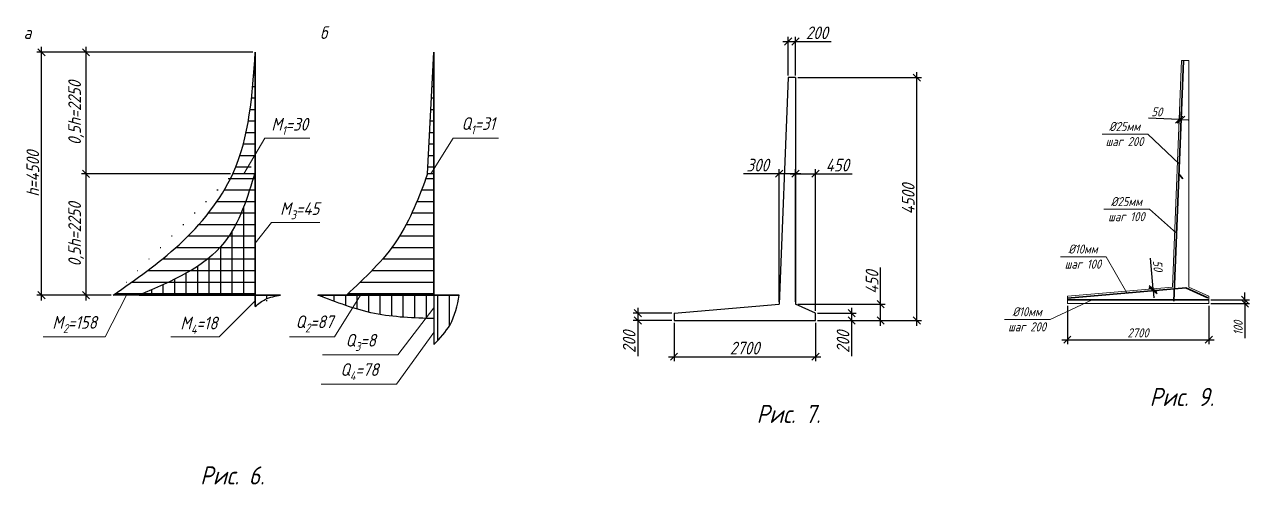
# Model space of a CAD drawing. Header units: millimetres. Extents: x -1004 to 900128, y -352756 to 107728.
# Drawn here: x 700160 to 733955, y -123467 to -110773 of the extents above; entities that cross this region are included whole.
import ezdxf

# ---------------------------------------------------------------- set-up
doc = ezdxf.new("R2010")
doc.units = ezdxf.units.MM
for name, color, linetype, lineweight in [('basic', 95, 'Continuous', 30), ('size', 45, 'Continuous', 20), ('text', 13, 'Continuous', 20), ('thick', 42, 'Continuous', 35), ('thin', 153, 'Continuous', 18)]:
    doc.layers.add(name, color=color, linetype=linetype, lineweight=lineweight)
doc.styles.add('Structures', font='isocpeur.ttf', dxfattribs={"width": 0.85, "oblique": 15})
doc.styles.add('structures 5', font='isocpeur.ttf', dxfattribs={"width": 0.85, "oblique": 15, "height": 5})
doc.dimstyles.new('structures 3.5', dxfattribs={"dimtxt": 3.5, "dimasz": 2, "dimexe": 1.25, "dimexo": 0.625, "dimtad": 1, "dimtxsty": 'Structures', "dimblk": 'OBLIQUE', "dimcen": 2.5, "dimdle": 1.5, "dimadec": 0, "dimazin": 0, "dimtfac": 1, "dimtmove": 0, "dimatfit": 3, "dimfxl": 1, "dimarcsym": 0})
pattern_1 = [(90, (611275.6660714519, -123276.4551341528), (-317.5, 0), [])]

# ---------------------------------------------------------------- blocks, each defined once
blk = doc.blocks.new('_Oblique')
at = {"color": 0, "linetype": 'ByBlock', "lineweight": -2}
blk.add_line((-0.5, -0.5), (0.5, 0.5), dxfattribs=at)
blk = doc.blocks.new('*D1364')
at = {"layer": 'Defpoints', "color": 0, "transparency": 16777216}
for p in [(700626.7974419608, -111541.0064689216), (706523.9266298695, -111541.0064689216), (702608.9266298695, -118241.0064689216)]:
    blk.add_point(p, dxfattribs=at)
at = {"layer": 'size', "color": 0, "lineweight": -2, "transparency": 16777216}
for p, q in [((700626.7974419608, -118391.0064689216), (700626.7974419608, -111391.0064689216)), ((706461.4266298695, -111541.0064689216), (700501.7974419608, -111541.0064689216)), ((702546.4266298695, -118241.0064689216), (700501.7974419608, -118241.0064689216))]:
    blk.add_line(p, q, dxfattribs=at)
at = {"layer": 'size', "color": 0, "lineweight": -2, "transparency": 16777216, "xscale": 200, "yscale": 200, "zscale": 200}
for p, rotation in [((700626.7974419608, -111541.0064689216), 90), ((700626.7974419608, -118241.0064689216), 270)]:
    blk.add_blockref('_Oblique', p, dxfattribs=dict(at, rotation=rotation))
at = {"layer": 'size', "color": 0, "transparency": 16777216, "insert": (700389.2974419607, -114891.0064689217), "char_height": 350, "attachment_point": 5, "rotation": 90, "style": 'Structures'}
blk.add_mtext('h=4500', dxfattribs=at)
blk = doc.blocks.new('*D1365')
at = {"layer": 'Defpoints', "color": 0, "transparency": 16777216}
for p in [(706523.9266298695, -111541.0064689216), (701855.6660714545, -114891.0064689216), (705905.9266298695, -114891.0064689216)]:
    blk.add_point(p, dxfattribs=at)
at = {"layer": 'size', "color": 0, "lineweight": -2, "transparency": 16777216}
for p, q in [((701855.6660714545, -111391.0064689216), (701855.6660714545, -115041.0064689216)), ((706461.4266298695, -111541.0064689216), (701730.6660714545, -111541.0064689216)), ((705843.4266298695, -114891.0064689216), (701730.6660714545, -114891.0064689216))]:
    blk.add_line(p, q, dxfattribs=at)
at = {"layer": 'size', "color": 0, "lineweight": -2, "transparency": 16777216, "xscale": 200, "yscale": 200, "zscale": 200}
for p, rotation in [((701855.6660714545, -111541.0064689216), 90), ((701855.6660714545, -114891.0064689216), 270)]:
    blk.add_blockref('_Oblique', p, dxfattribs=dict(at, rotation=rotation))
at = {"layer": 'size', "color": 0, "transparency": 16777216, "insert": (701583.1660714544, -113216.0064689217), "char_height": 350, "attachment_point": 5, "rotation": 90, "style": 'Structures'}
blk.add_mtext('0,5h=2250', dxfattribs=at)
blk = doc.blocks.new('*D1366')
at = {"layer": 'Defpoints', "color": 0, "transparency": 16777216}
for p in [(702445.6660714522, -114891.0064689216), (701855.6660714543, -118241.0064689216), (702608.9266298695, -118241.0064689216)]:
    blk.add_point(p, dxfattribs=at)
at = {"layer": 'size', "color": 0, "lineweight": -2, "transparency": 16777216}
for p, q in [((702383.1660714522, -114891.0064689216), (701730.6660714543, -114891.0064689216)), ((701855.6660714543, -114741.0064689216), (701855.6660714543, -118391.0064689216)), ((702546.4266298695, -118241.0064689216), (701730.6660714543, -118241.0064689216))]:
    blk.add_line(p, q, dxfattribs=at)
at = {"layer": 'size', "color": 0, "lineweight": -2, "transparency": 16777216, "xscale": 200, "yscale": 200, "zscale": 200}
for p, rotation in [((701855.6660714543, -114891.0064689216), 90), ((701855.6660714543, -118241.0064689216), 270)]:
    blk.add_blockref('_Oblique', p, dxfattribs=dict(at, rotation=rotation))
at = {"layer": 'size', "color": 0, "transparency": 16777216, "insert": (701583.1660714542, -116566.0064689217), "char_height": 350, "attachment_point": 5, "rotation": 90, "style": 'Structures'}
blk.add_mtext('0,5h=2250', dxfattribs=at)
blk = doc.blocks.new('*D1367')
at = {"layer": 'Defpoints', "color": 0, "transparency": 16777216}
for p in [(721978.857915971, -118740.0868342934), (721978.857915971, -118940.0868342934), (722978.8579159714, -118940.0868342934)]:
    blk.add_point(p, dxfattribs=at)
at = {"layer": 'size', "color": 0, "lineweight": -2, "transparency": 16777216}
for p, q in [((722978.8579159714, -118590.0868342934), (722978.8579159714, -118940.0868342934)), ((722041.357915971, -118740.0868342934), (723103.8579159714, -118740.0868342934)), ((722041.357915971, -118940.0868342934), (723103.8579159714, -118940.0868342934)), ((722978.8579159714, -118940.0868342934), (722978.8579159714, -119924.1190516443))]:
    blk.add_line(p, q, dxfattribs=at)
at = {"layer": 'size', "color": 0, "lineweight": -2, "transparency": 16777216, "xscale": 200, "yscale": 200, "zscale": 200}
for p, rotation in [((722978.8579159714, -118740.0868342934), 90), ((722978.8579159714, -118940.0868342934), 270)]:
    blk.add_blockref('_Oblique', p, dxfattribs=dict(at, rotation=rotation))
at = {"layer": 'size', "color": 0, "transparency": 16777216, "insert": (722741.3579159713, -119532.102942969), "char_height": 350, "attachment_point": 5, "rotation": 90, "style": 'Structures'}
blk.add_mtext('200', dxfattribs=at)
blk = doc.blocks.new('*D1368')
at = {"layer": 'Defpoints', "color": 0, "transparency": 16777216}
for p in [(718078.8579159707, -118940.0868342934), (721978.8579159707, -118940.0868342934), (721978.8579159707, -119940.0868342934)]:
    blk.add_point(p, dxfattribs=at)
at = {"layer": 'size', "color": 0, "lineweight": -2, "transparency": 16777216}
for p, q in [((718078.8579159707, -119002.5868342934), (718078.8579159707, -120065.0868342934)), ((721978.8579159707, -119002.5868342934), (721978.8579159707, -120065.0868342934)), ((717928.8579159707, -119940.0868342934), (722128.8579159707, -119940.0868342934))]:
    blk.add_line(p, q, dxfattribs=at)
at = {"layer": 'size', "color": 0, "lineweight": -2, "transparency": 16777216, "xscale": 200, "yscale": 200, "zscale": 200, "rotation": 180}
blk.add_blockref('_Oblique', (718078.8579159707, -119940.0868342934), dxfattribs=at)
at = {"layer": 'size', "color": 0, "lineweight": -2, "transparency": 16777216, "xscale": 200, "yscale": 200, "zscale": 200}
blk.add_blockref('_Oblique', (721978.8579159707, -119940.0868342934), dxfattribs=at)
at = {"layer": 'size', "color": 0, "transparency": 16777216, "insert": (720028.8579159707, -119702.5868342934), "char_height": 350, "attachment_point": 5, "style": 'Structures'}
blk.add_mtext('2700', dxfattribs=at)
blk = doc.blocks.new('*D1369')
at = {"layer": 'Defpoints', "color": 0, "transparency": 16777216}
for p in [(717078.8579159714, -118940.0868342934), (718078.857915971, -118740.0868342934), (718078.857915971, -118940.0868342934)]:
    blk.add_point(p, dxfattribs=at)
at = {"layer": 'size', "color": 0, "lineweight": -2, "transparency": 16777216}
for p, q in [((717078.8579159714, -118590.0868342934), (717078.8579159714, -118940.0868342934)), ((718016.357915971, -118740.0868342934), (716953.8579159714, -118740.0868342934)), ((718016.357915971, -118940.0868342934), (716953.8579159714, -118940.0868342934)), ((717078.8579159714, -118940.0868342934), (717078.8579159714, -119924.1190516443))]:
    blk.add_line(p, q, dxfattribs=at)
at = {"layer": 'size', "color": 0, "lineweight": -2, "transparency": 16777216, "xscale": 200, "yscale": 200, "zscale": 200}
for p, rotation in [((717078.8579159714, -118740.0868342934), 90), ((717078.8579159714, -118940.0868342934), 270)]:
    blk.add_blockref('_Oblique', p, dxfattribs=dict(at, rotation=rotation))
at = {"layer": 'size', "color": 0, "transparency": 16777216, "insert": (716841.3579159713, -119532.102942969), "char_height": 350, "attachment_point": 5, "rotation": 90, "style": 'Structures'}
blk.add_mtext('200', dxfattribs=at)
blk = doc.blocks.new('*D1370')
at = {"layer": 'Defpoints', "color": 0, "transparency": 16777216}
for p in [(721428.857915971, -118490.0868342934), (723778.8579159714, -118490.0868342934), (721978.857915971, -118940.0868342934)]:
    blk.add_point(p, dxfattribs=at)
at = {"layer": 'size', "color": 0, "lineweight": -2, "transparency": 16777216}
for p, q in [((723778.8579159714, -118490.0868342934), (723778.8579159714, -117476.3046169425)), ((721491.357915971, -118490.0868342934), (723903.8579159714, -118490.0868342934)), ((723778.8579159714, -119090.0868342934), (723778.8579159714, -118490.0868342934)), ((722041.357915971, -118940.0868342934), (723903.8579159714, -118940.0868342934))]:
    blk.add_line(p, q, dxfattribs=at)
at = {"layer": 'size', "color": 0, "lineweight": -2, "transparency": 16777216, "xscale": 200, "yscale": 200, "zscale": 200}
for p, rotation in [((723778.8579159714, -118490.0868342934), 90), ((723778.8579159714, -118940.0868342934), 270)]:
    blk.add_blockref('_Oblique', p, dxfattribs=dict(at, rotation=rotation))
at = {"layer": 'size', "color": 0, "transparency": 16777216, "insert": (723541.3579159713, -117883.1957256181), "char_height": 350, "attachment_point": 5, "rotation": 90, "style": 'Structures'}
blk.add_mtext('450', dxfattribs=at)
blk = doc.blocks.new('*D1371')
at = {"layer": 'Defpoints', "color": 0, "transparency": 16777216}
for p in [(721428.857915971, -112240.0868342934), (724778.8579159728, -112240.0868342934), (721978.857915971, -118940.0868342934)]:
    blk.add_point(p, dxfattribs=at)
at = {"layer": 'size', "color": 0, "lineweight": -2, "transparency": 16777216}
for p, q in [((724778.8579159728, -119090.0868342934), (724778.8579159728, -112090.0868342934)), ((721491.357915971, -112240.0868342934), (724903.8579159728, -112240.0868342934)), ((722041.357915971, -118940.0868342934), (724903.8579159728, -118940.0868342934))]:
    blk.add_line(p, q, dxfattribs=at)
at = {"layer": 'size', "color": 0, "lineweight": -2, "transparency": 16777216, "xscale": 200, "yscale": 200, "zscale": 200}
for p, rotation in [((724778.8579159728, -112240.0868342934), 90), ((724778.8579159728, -118940.0868342934), 270)]:
    blk.add_blockref('_Oblique', p, dxfattribs=dict(at, rotation=rotation))
at = {"layer": 'size', "color": 0, "transparency": 16777216, "insert": (724541.3579159727, -115590.0868342936), "char_height": 350, "attachment_point": 5, "rotation": 90, "style": 'Structures'}
blk.add_mtext('4500', dxfattribs=at)
blk = doc.blocks.new('*D1372')
at = {"layer": 'Defpoints', "color": 0, "transparency": 16777216}
for p in [(721978.8579159707, -114890.0868342934), (721428.8579159707, -118490.0868342934), (721978.8579159707, -118740.0868342934)]:
    blk.add_point(p, dxfattribs=at)
at = {"layer": 'size', "color": 0, "lineweight": -2, "transparency": 16777216}
for p, q in [((721278.8579159707, -114890.0868342934), (721978.8579159707, -114890.0868342934)), ((721428.8579159707, -118427.5868342934), (721428.8579159707, -114765.0868342934)), ((721978.8579159707, -118677.5868342934), (721978.8579159707, -114765.0868342934)), ((721978.8579159707, -114890.0868342934), (722992.6401333216, -114890.0868342934))]:
    blk.add_line(p, q, dxfattribs=at)
at = {"layer": 'size', "color": 0, "lineweight": -2, "transparency": 16777216, "xscale": 200, "yscale": 200, "zscale": 200, "rotation": 180}
blk.add_blockref('_Oblique', (721428.8579159707, -114890.0868342934), dxfattribs=at)
at = {"layer": 'size', "color": 0, "lineweight": -2, "transparency": 16777216, "xscale": 200, "yscale": 200, "zscale": 200}
blk.add_blockref('_Oblique', (721978.8579159707, -114890.0868342934), dxfattribs=at)
at = {"layer": 'size', "color": 0, "transparency": 16777216, "insert": (722585.7490246461, -114652.5868342934), "char_height": 350, "attachment_point": 5, "style": 'Structures'}
blk.add_mtext('450', dxfattribs=at)
blk = doc.blocks.new('*D1373')
at = {"layer": 'Defpoints', "color": 0, "transparency": 16777216}
for p in [(720978.8579159707, -114890.0868342934), (720978.8579159707, -118490.0868342934), (721428.8579159707, -118490.0868342934)]:
    blk.add_point(p, dxfattribs=at)
at = {"layer": 'size', "color": 0, "lineweight": -2, "transparency": 16777216}
for p, q in [((720978.8579159707, -114890.0868342934), (719994.8256986198, -114890.0868342934)), ((720978.8579159707, -118427.5868342934), (720978.8579159707, -114765.0868342934)), ((721578.8579159707, -114890.0868342934), (720978.8579159707, -114890.0868342934)), ((721428.8579159707, -118427.5868342934), (721428.8579159707, -114765.0868342934))]:
    blk.add_line(p, q, dxfattribs=at)
at = {"layer": 'size', "color": 0, "lineweight": -2, "transparency": 16777216, "xscale": 200, "yscale": 200, "zscale": 200, "rotation": 180}
blk.add_blockref('_Oblique', (720978.8579159707, -114890.0868342934), dxfattribs=at)
at = {"layer": 'size', "color": 0, "lineweight": -2, "transparency": 16777216, "xscale": 200, "yscale": 200, "zscale": 200}
blk.add_blockref('_Oblique', (721428.8579159707, -114890.0868342934), dxfattribs=at)
at = {"layer": 'size', "color": 0, "transparency": 16777216, "insert": (720386.8418072953, -114652.5868342934), "char_height": 350, "attachment_point": 5, "style": 'Structures'}
blk.add_mtext('300', dxfattribs=at)
blk = doc.blocks.new('*D1374')
at = {"layer": 'Defpoints', "color": 0, "transparency": 16777216}
for p in [(721428.8579159707, -111240.0868342934), (721228.8579159707, -112240.0868342934), (721428.8579159707, -112240.0868342934)]:
    blk.add_point(p, dxfattribs=at)
at = {"layer": 'size', "color": 0, "lineweight": -2, "transparency": 16777216}
for p, q in [((721228.8579159707, -112177.5868342934), (721228.8579159707, -111115.0868342934)), ((721428.8579159707, -112177.5868342934), (721428.8579159707, -111115.0868342934)), ((721078.8579159707, -111240.0868342934), (721428.8579159707, -111240.0868342934)), ((721428.8579159707, -111240.0868342934), (722412.8901333216, -111240.0868342934))]:
    blk.add_line(p, q, dxfattribs=at)
at = {"layer": 'size', "color": 0, "lineweight": -2, "transparency": 16777216, "xscale": 200, "yscale": 200, "zscale": 200, "rotation": 180}
blk.add_blockref('_Oblique', (721228.8579159707, -111240.0868342934), dxfattribs=at)
at = {"layer": 'size', "color": 0, "lineweight": -2, "transparency": 16777216, "xscale": 200, "yscale": 200, "zscale": 200}
blk.add_blockref('_Oblique', (721428.8579159707, -111240.0868342934), dxfattribs=at)
at = {"layer": 'size', "color": 0, "transparency": 16777216, "insert": (722020.8740246461, -111002.5868342934), "char_height": 350, "attachment_point": 5, "style": 'Structures'}
blk.add_mtext('200', dxfattribs=at)
blk = doc.blocks.new('*D1375')
at = {"layer": 'Defpoints', "color": 0, "transparency": 16777216}
for p in [(728930.0702132669, -118470.8845090691), (732830.0702132669, -118470.8845090691), (732830.0702132669, -119470.8845090691)]:
    blk.add_point(p, dxfattribs=at)
at = {"layer": 'size', "color": 0, "lineweight": -2, "transparency": 16777216}
for p, q in [((728930.0702132669, -118533.3845090691), (728930.0702132669, -119595.8845090691)), ((732830.0702132669, -118533.3845090691), (732830.0702132669, -119595.8845090691)), ((728780.0702132669, -119470.8845090691), (732980.0702132669, -119470.8845090691))]:
    blk.add_line(p, q, dxfattribs=at)
at = {"layer": 'size', "color": 0, "lineweight": -2, "transparency": 16777216, "xscale": 200, "yscale": 200, "zscale": 200, "rotation": 180}
blk.add_blockref('_Oblique', (728930.0702132669, -119470.8845090691), dxfattribs=at)
at = {"layer": 'size', "color": 0, "lineweight": -2, "transparency": 16777216, "xscale": 200, "yscale": 200, "zscale": 200}
blk.add_blockref('_Oblique', (732830.0702132669, -119470.8845090691), dxfattribs=at)
at = {"layer": 'size', "color": 0, "transparency": 16777216, "insert": (730880.0702132669, -119283.3837590691), "char_height": 350, "attachment_point": 5, "style": 'Structures'}
blk.add_mtext('{\\H0.71429x;2700}', dxfattribs=at)
blk = doc.blocks.new('*D1376')
at = {"layer": 'Defpoints', "color": 0, "transparency": 16777216}
for p in [(732026.1524816375, -113118.8277998039), (732076.1125295735, -113120.8262017214), (732015.0821940976, -113395.5849883024)]:
    blk.add_point(p, dxfattribs=at)
at = {"layer": 'size', "color": 0, "lineweight": -2, "transparency": 16777216}
for p, q in [((732023.6544792408, -113181.2778597241), (732010.086189304, -113520.4851081426)), ((732073.6145271767, -113183.2762616415), (732060.04623724, -113522.48351006)), ((732015.0821940976, -113395.5849883024), (731168.7697434229, -113361.7324902753)), ((732065.0422420335, -113397.5833902198), (732015.0821940976, -113395.5849883024)), ((732065.0422420335, -113397.5833902198), (732264.8824337779, -113405.5769978896))]:
    blk.add_line(p, q, dxfattribs=at)
at = {"layer": 'size', "color": 0, "lineweight": -2, "transparency": 16777216, "xscale": 200, "yscale": 200, "zscale": 200}
for p, rotation in [((732015.0821940976, -113395.5849883024), 357.7093899573595), ((732065.0422420335, -113397.5833902198), 177.7093899573595)]:
    blk.add_blockref('_Oblique', p, dxfattribs=dict(at, rotation=rotation))
at = {"layer": 'size', "color": 0, "transparency": 16777216, "insert": (731399.5798141824, -113183.314202458), "char_height": 350, "attachment_point": 5, "rotation": 357.70938995735946, "style": 'Structures'}
blk.add_mtext('{\\H0.71429x;50}', dxfattribs=at)
blk = doc.blocks.new('*D1377')
at = {"layer": 'Defpoints', "color": 0, "transparency": 16777216}
for p in [(731292.9412666747, -118067.1887286029), (731312.7937305288, -118065.4773093052), (731317.0881476363, -118115.2925477539)]:
    blk.add_point(p, dxfattribs=at)
at = {"layer": 'size', "color": 0, "lineweight": -2, "transparency": 16777216}
for p, q in [((731292.9412666747, -118067.1887286029), (731220.1947658887, -117223.3293194518)), ((731250.5246824678, -118070.8453306895), (731168.4031705527, -118077.9247713716)), ((731254.8190995753, -118120.6605691383), (731172.6975876602, -118127.7400098203)), ((731297.2356837821, -118117.0039670516), (731292.9412666747, -118067.1887286029)), ((731297.2356837821, -118117.0039670516), (731314.413352212, -118316.2649208467))]:
    blk.add_line(p, q, dxfattribs=at)
at = {"layer": 'size', "color": 0, "lineweight": -2, "transparency": 16777216, "xscale": 200, "yscale": 200, "zscale": 200}
for p, rotation in [((731292.9412666747, -118067.1887286029), 274.9271099474516), ((731297.2356837821, -118117.0039670516), 94.92710994745167)]:
    blk.add_blockref('_Oblique', p, dxfattribs=dict(at, rotation=rotation))
at = {"layer": 'size', "color": 0, "transparency": 16777216, "insert": (731426.1982392631, -117429.8939416629), "char_height": 350, "attachment_point": 5, "rotation": 274.92710994745164, "style": 'Structures'}
blk.add_mtext('{\\H0.71429x;50}', dxfattribs=at)
blk = doc.blocks.new('*D1378')
at = {"layer": 'Defpoints', "color": 0, "transparency": 16777216}
for p in [(732830.0702132671, -118370.8845090692), (732830.0702132671, -118470.8845090692), (733830.0702132678, -118470.8845090692)]:
    blk.add_point(p, dxfattribs=at)
at = {"layer": 'size', "color": 0, "lineweight": -2, "transparency": 16777216}
for p, q in [((733830.0702132678, -118370.8845090692), (733830.0702132678, -118170.8845090692)), ((732892.5702132671, -118370.8845090692), (733955.0702132678, -118370.8845090692)), ((732892.5702132671, -118470.8845090692), (733955.0702132678, -118470.8845090692)), ((733830.0702132678, -118370.8845090692), (733830.0702132678, -118470.8845090692)), ((733830.0702132678, -118470.8845090692), (733830.0702132678, -119424.1243766007))]:
    blk.add_line(p, q, dxfattribs=at)
at = {"layer": 'size', "color": 0, "lineweight": -2, "transparency": 16777216, "xscale": 200, "yscale": 200, "zscale": 200}
for p, rotation in [((733830.0702132678, -118370.8845090692), 270), ((733830.0702132678, -118470.8845090692), 90)]:
    blk.add_blockref('_Oblique', p, dxfattribs=dict(at, rotation=rotation))
at = {"layer": 'size', "color": 0, "transparency": 16777216, "insert": (733642.5694632677, -119147.5044428351), "char_height": 350, "attachment_point": 5, "rotation": 90, "style": 'Structures'}
blk.add_mtext('{\\H0.71429x;100}', dxfattribs=at)

msp = doc.modelspace()

# ---------------------------------------------------------------- hatches: boundary and pattern name
at = {"layer": 'basic'}
h = msp.add_hatch(dxfattribs=at)
h.set_pattern_fill('ANSI31', color=256, scale=100, angle=315)
h.set_pattern_definition([(0, (611275.6660714519, -123276.4551341528), (8.526512829121202e-14, 317.5), [])])
edge = h.paths.add_edge_path()
edge.add_line((706523.9266298693, -114891.0064689215), (705905.9266298693, -114891.0064689215))
edge.add_spline(control_points=[(705905.9266298693, -114891.0064689215), (705569.7201813501, -115627.0949842884), (704528.588271762, -116904.1729281736), (703233.3715493653, -117806.1491510929), (702608.9266298693, -118241.0064689215)], knot_values=[0, 0, 0, 9.094947017729282e-13, 2456.252634354829, 4742.864074920832, 4742.864074920832, 4742.864074920832, 4742.864074920832], degree=3, periodic=0)
edge.add_line((702608.9266298693, -118241.0064689215), (706523.9266298693, -118241.0064689215))
edge.add_line((706523.9266298693, -118241.0064689215), (706523.9266298693, -114891.0064689215))
edge = h.paths.add_edge_path()
edge.add_spline(control_points=[(706523.9266298693, -111541.0064689215), (706448.0655626864, -112705.5733951736), (706372.2044955036, -113870.1403214256), (705905.9266298693, -114891.0064689215)], knot_values=[0, 0, 0, 0, 3406.526676836684, 3406.526676836684, 3406.526676836684, 3406.526676836684], degree=3, periodic=0)
edge.add_line((705905.9266298693, -114891.0064689215), (706214.9266298693, -114891.0064689215))
edge.add_line((706214.9266298693, -114891.0064689215), (706523.9266298693, -114602.2382947299))
edge.add_line((706523.9266298693, -114602.2382947299), (706523.9266298693, -111541.0064689215))
h = msp.add_hatch(dxfattribs=at)
h.set_pattern_fill('ANSI31', color=256, scale=100, angle=315)
h.set_pattern_definition([(0, (609645.6660714519, -123276.4551341528), (8.526512829121202e-14, 317.5), [])])
edge = h.paths.add_edge_path()
edge.add_line((711455.666071452, -114891.0064689215), (711280.666071452, -114891.0064689215))
edge.add_spline(control_points=[(711280.666071452, -114891.0064689215), (711043.2876532518, -115527.8453567169), (710561.3955354351, -116820.6656673189), (709552.5551263446, -117762.9089980844), (709040.666071452, -118241.0064689215)], knot_values=[0, 0, 0, 0, 2009.443412837147, 4079.288038007142, 4079.288038007142, 4079.288038007142, 4079.288038007142], degree=3, periodic=0)
edge.add_line((709040.666071452, -118241.0064689215), (711455.666071452, -118241.0064689215))
edge.add_line((711455.666071452, -118241.0064689215), (711455.666071452, -114891.0064689215))
h.paths.add_polyline_path([(711455.666071452, -111541.0064689215), (711280.666071452, -114891.0064689215), (711455.666071452, -114891.0064689215)])
h = msp.add_hatch(dxfattribs=at)
h.set_pattern_fill('ANSI31', color=256, scale=100, angle=45)
h.set_pattern_definition(pattern_1)
edge = h.paths.add_edge_path()
edge.add_line((706523.9266298693, -114891.0064689215), (706507.6718490424, -114891.0064689215))
edge.add_spline(control_points=[(706507.6718490424, -114891.0064689215), (706299.6106372342, -115581.8419138861), (705801.6833958763, -117186.0960527632), (704225.5799947835, -117857.1255571785), (703323.9266298693, -118241.0064689215)], knot_values=[53.91940055703866, 53.91940055703866, 53.91940055703866, 53.91940055703866, 2123.558099905938, 4890.400115360955, 4890.400115360955, 4890.400115360955, 4890.400115360955], degree=3, periodic=0)
edge.add_line((703323.9266298693, -118241.0064689215), (706523.9266298693, -118241.0064689215))
edge.add_line((706523.9266298693, -118241.0064689215), (706523.9266298693, -114891.0064689215))
h = msp.add_hatch(dxfattribs=at)
h.set_pattern_fill('ANSI31', color=256, scale=100, angle=45)
h.set_pattern_definition(pattern_1)
edge = h.paths.add_edge_path()
edge.add_spline(control_points=[(707223.9266298693, -118241.0064689215), (707078.7019518638, -118267.1350485191), (706818.5010379617, -118313.9499589298), (706614.2014684412, -118479.7455635061), (706523.9266298693, -118553.0064689215)], knot_values=[0, 0, 0, 0, 433.9012434083655, 777.4264100885437, 777.4264100885437, 777.4264100885437, 777.4264100885437], degree=3, periodic=0)
edge.add_line((707093.889519518, -118241.0064689215), (706523.9266298693, -118241.0064689215))
edge.add_line((706523.9266298693, -118241.0064689215), (706523.9266298693, -118553.0064689215))
h = msp.add_hatch(dxfattribs=at)
h.set_pattern_fill('ANSI31', color=256, scale=100, angle=45)
h.set_pattern_definition([(90, (609645.6660714519, -123276.4551341528), (-317.5, 0), [])])
edge = h.paths.add_edge_path()
edge.add_spline(control_points=[(708255.666071452, -118241.0064689215), (708768.6956589933, -118439.7456300861), (709798.2693070893, -118838.5854010247), (710901.9446763578, -118872.5482280944), (711455.666071452, -118889.5876080697)], knot_values=[0, 0, 0, 0, 1637.504257511917, 3286.226122471569, 3286.226122471569, 3286.226122471569, 3286.226122471569], degree=3, periodic=0)
edge.add_line((711455.666071452, -118889.5876080697), (711455.666071452, -118241.0064689215))
edge.add_line((711455.666071452, -118241.0064689215), (709040.666071452, -118241.0064689215))
edge.add_line((709040.666071452, -118241.0064689215), (708255.666071452, -118241.0064689215))
edge = h.paths.add_edge_path()
edge.add_spline(control_points=[(711455.6660714519, -119599.7956350732), (711573.3651242403, -119476.8958165377), (711871.1854016159, -119105.419549804), (712103.5618683081, -118760.9535191981), (712155.666071452, -118241.0064689215)], knot_values=[0, 0, 0, 0, 935.4950492465412, 2207.031175490159, 2207.031175490159, 2207.031175490159, 2207.031175490159], degree=3, periodic=0)
edge.add_line((712155.666071452, -118241.0064689215), (711455.666071452, -118241.0064689215))
edge.add_line((711455.666071452, -118241.0064689215), (711455.666071452, -119599.7956350732))

# ---------------------------------------------------------------- linework, layer by layer
for p, q in [((711280.666071452, -114891.0064689215), (711455.666071452, -111541.0064689215)), ((721228.8579159707, -112240.0868342934), (720978.8579159707, -118490.0868342934)), ((721428.8579159707, -112240.0868342934), (721228.8579159707, -112240.0868342934)), ((721428.8579159707, -112240.0868342934), (721428.8579159707, -118490.0868342934)), ((706523.9266298693, -114891.0064689215), (705905.9266298693, -114891.0064689215)), ((706523.9266298693, -118241.0064689215), (706523.9266298693, -114837.0064689215)), ((711455.666071452, -114891.0064689215), (711280.666071452, -114891.0064689215)), ((706523.9266298693, -118241.0064689215), (702608.9266298693, -118241.0064689215)), ((706523.9266298693, -118241.0064689215), (706523.9266298693, -118553.0064689215)), ((711455.666071452, -118241.0064689215), (709040.666071452, -118241.0064689215)), ((711455.666071452, -118241.0064689215), (711455.6660714519, -119599.7956350732)), ((718078.8579159707, -118740.0868342934), (720978.8579159707, -118490.0868342934)), ((721978.8579159707, -118740.0868342934), (721428.8579159707, -118490.0868342934)), ((718078.8579159707, -118740.0868342934), (718078.8579159707, -118940.0868342934)), ((718078.8579159707, -118940.0868342934), (721978.8579159707, -118940.0868342934)), ((721978.8579159707, -118940.0868342934), (721978.8579159707, -118740.0868342934))]:
    msp.add_line(p, q, dxfattribs=at)
for points in [[(702608.9266298693, -118241.0064689215), (704423.2029315978, -116849.247372988), (705905.9266298693, -114891.0064689215), (706523.9266298693, -111541.0064689215)], [(706523.9266298693, -114837.0064689215), (705676.0290824478, -116783.9447711675), (703323.9266298693, -118241.0064689215)], [(711280.666071452, -114891.0064689215), (710440.666071452, -116716.4551341528), (709040.666071452, -118241.0064689215)], [(706523.9266298693, -118553.0064689215), (706805.666071452, -118356.4551341528), (707223.9266298693, -118241.0064689215)], [(711455.666071452, -118889.5876080697), (709813.1540062765, -118746.6264114132), (708255.666071452, -118241.0064689215)], [(711455.6660714519, -119599.7956350732), (711899.4205980941, -119057.7515126885), (712155.666071452, -118241.0064689215)]]:
    msp.add_spline(points, degree=3, dxfattribs=at)
at = {"layer": 'thick'}
for p, q in [((706523.9266298693, -111541.0064689215), (706523.9266298693, -118241.0064689215)), ((711455.666071452, -118241.0064689215), (711455.666071452, -111541.0064689215)), ((732130.030261203, -111772.8829109866), (731864.531059925, -118410.3629429354)), ((732005.1101972796, -114895.8845090691), (732119.608651987, -115027.7951455998)), ((703323.9266298693, -118241.0064689215), (707223.9266298693, -118241.0064689215)), ((708255.666071452, -118241.0064689215), (712155.666071452, -118241.0064689215)), ((728934.3646303746, -118320.6997475179), (732199.5701603619, -118039.2165121741)), ((732809.3800660518, -118316.4028329422), (732199.5701603619, -118039.2165121741)), ((728930.0702132669, -118370.8845090691), (732830.0702132669, -118370.8845090691))]:
    msp.add_line(p, q, dxfattribs=at)
at = {"layer": 'thin'}
for p, q in [((732080.0702132669, -111770.8845090691), (731830.0702132669, -118020.8845090691)), ((732280.0702132669, -111770.8845090691), (732080.0702132669, -111770.8845090691)), ((732280.0702132669, -111770.8845090691), (732280.0702132669, -118020.8845090691)), ((729887.5702132669, -113800.8845090691), (731147.5702132669, -113800.8845090691)), ((731147.5702132669, -113800.8845090691), (732016.1285040146, -114620.426840699)), ((706214.9266298693, -114891.0064689215), (706785.666071452, -113905.6121088073)), ((706785.666071452, -113905.6121088073), (708032.4082660931, -113905.6121088073)), ((711986.5940090793, -113905.6121088073), (711368.166071452, -114891.0064689215)), ((711986.5940090793, -113905.6121088073), (713233.3362037204, -113905.6121088073)), ((729939.7878689568, -115872.5511757358), (731199.7878689568, -115872.5511757358)), ((731199.7878689568, -115872.5511757358), (731939.7866509794, -116528.9731665776)), ((706975.666071452, -116232.6026615179), (706523.9266298693, -116808.9536974283)), ((706975.666071452, -116232.6026615179), (708309.544401305, -116232.6026615179)), ((728739.7878689568, -117182.5511757358), (729999.7878689568, -117182.5511757358)), ((729999.7878689568, -117182.5511757358), (730566.9673953683, -118179.958129846)), ((702975.8062881012, -118241.0064689215), (702380.5730878806, -119389.8597793847)), ((708715.666071452, -119389.8597793847), (709425.666071452, -118241.0064689215)), ((728930.0702132669, -118270.8845090691), (731830.0702132669, -118020.8845090691)), ((728930.0702132669, -118270.8845090691), (728930.0702132669, -118470.8845090691)), ((732830.0702132669, -118270.8845090691), (732280.0702132669, -118020.8845090691)), ((732830.0702132669, -118470.8845090691), (732830.0702132669, -118270.8845090691)), ((705529.544401305, -119389.8597793847), (706523.9266298693, -118397.0064689215)), ((710455.1373359768, -119885.5569575685), (711455.666071452, -118587.9205920703)), ((728459.7878689568, -118912.5511757358), (729617.5702132669, -118370.8845090691)), ((728930.0702132669, -118470.8845090691), (732830.0702132669, -118470.8845090691)), ((727199.7878689568, -118912.5511757358), (728459.7878689568, -118912.5511757358)), ((710420.7795217973, -120694.8853726586), (711455.6660714519, -119272.6000542884)), ((702380.5730878806, -119389.8597793847), (700671.6217780467, -119389.8597793847)), ((704195.666071452, -119389.8597793847), (705529.544401305, -119389.8597793847)), ((707468.9238768108, -119389.8597793847), (708715.666071452, -119389.8597793847)), ((708380.0238856312, -119885.5569575685), (710455.1373359768, -119885.5569575685)), ((708345.666071452, -120694.8853726586), (710420.7795217973, -120694.8853726586))]:
    msp.add_line(p, q, dxfattribs=at)

# ---------------------------------------------------------------- texts
at = {"layer": 'text', "attachment_point": 5}
for s, insert, char_height, width, style in [('\\A1;б', (708412.1799169988, -110996.6445280921), 350, 361.7927245815808, 'structures 5'), ('\\A1;а', (700242.1799169988, -110996.6445280921), 350, 361.7927245815808, 'structures 5'), ('\\A1;M{\\H0.7x;\\S^ 1;}=30', (707475.5300938273, -113585.8339555105), 350, 1401.583920005622, 'structures 5'), ('\\A1;Q{\\H0.7x;\\S^ 1;}=31', (712676.4580314546, -113566.4551341528), 350, 1401.583920005622, 'structures 5'), ('%%C25мм\\Pшаг 200', (730507.5702132669, -113795.8845090691), 250, 1504.435311379726, 'Structures'), ('%%C25мм\\Pшаг 100', (730559.7878689568, -115867.5511757358), 250, 1504.435311379726, 'Structures'), ('\\A1;M{\\H0.7x;\\S^ 3;}=45', (707752.6662290394, -115912.8245082211), 350, 1401.583920005622, 'structures 5'), ('%%C10мм\\Pшаг 100', (729359.7878689568, -117177.5511757358), 250, 1504.435311379726, 'Structures'), ('%%C10мм\\Pшаг 200', (727819.7878689568, -118907.5511757358), 250, 1504.435311379726, 'Structures'), ('\\A1;M{\\H0.7x;\\S^ 2;}=158', (701542.3269546698, -119052.0693528237), 350, 1514.967067832156, 'structures 5'), ('\\A1;M{\\H0.7x;\\S^ 4;}=18', (704972.6662290394, -119070.0816260879), 350, 1401.583920005622, 'structures 5'), ('\\A1;Q{\\H0.7x;\\S^ 2;}=87', (708158.7878991861, -119036.4551341528), 350, 1401.583920005622, 'structures 5'), ('\\A1;\\pxt3;Q{\\H0.7x;\\S^ 3;}=8', (709435.1373359768, -119545.5569575685), 350, 1401.583920005622, 'structures 5'), ('\\A1;\\pxt3;Q{\\H0.7x;\\S^ 4;}=78', (709400.7795217973, -120354.8853726586), 350, 1401.583920005622, 'structures 5'), ('Рис. 9.', (732088.0189689025, -121050.6951151297), 500, 2515.897511271251, 'structures 5'), ('Рис. 7.', (721236.8066716064, -121519.897440354), 500, 2515.897511271251, 'structures 5'), ('Рис. 6.', (705892.1799169988, -123216.6445280921), 500, 2515.897511271251, 'structures 5')]:
    msp.add_mtext(s, dxfattribs=dict(at, insert=insert, char_height=char_height, width=width, style=style))

# ---------------------------------------------------------------- dimensions: what is measured, and where the dimension line sits
at = {"layer": 'size'}
dim = msp.add_linear_dim(base=(721428.8579159707, -111240.0868342934), p1=(721228.8579159707, -112240.0868342934), p2=(721428.8579159707, -112240.0868342934), dimstyle='structures 3.5', dxfattribs=at)
dim.commit()
dim.dimension.update_dxf_attribs({"geometry": '*D1374', "text_midpoint": (722020.8740246461, -111002.5868342934)})
for base, p1, p2, text, picture, middle in [((700626.7974419608, -111541.0064689216), (702608.9266298693, -118241.0064689215), (706523.9266298693, -111541.0064689215), 'h=4500', '*D1364', (700389.2974419607, -114891.0064689217)), ((701855.6660714545, -114891.0064689216), (706523.9266298693, -111541.0064689215), (705905.9266298693, -114891.0064689215), '0,5h=2250', '*D1365', (701583.1660714544, -113216.0064689217)), ((724778.8579159728, -112240.0868342934), (721978.8579159707, -118940.0868342934), (721428.8579159707, -112240.0868342934), '4500', '*D1371', (724541.3579159727, -115590.0868342936)), ((701855.6660714543, -118241.0064689216), (702445.666071452, -114891.0064689215), (702608.9266298693, -118241.0064689215), '0,5h=2250', '*D1366', (701583.1660714542, -116566.0064689217)), ((733830.0702132678, -118470.8845090692), (732830.0702132669, -118370.8845090691), (732830.0702132669, -118470.8845090691), '{\\H0.71429x;<>}', '*D1378', (733642.5694632677, -119147.5044428351))]:
    dim = msp.add_linear_dim(base=base, p1=p1, p2=p2, angle=90, text=text, dimstyle='structures 3.5', dxfattribs=at)
    dim.commit()
    dim.dimension.update_dxf_attribs({"geometry": picture, "text_midpoint": middle})
for p1, p2, distance, picture, middle in [((732076.1125295735, -113120.8262017214), (732026.1524816374, -113118.8277998039), 276.97850575778244, '*D1376', (731399.5798141824, -113183.314202458)), ((731317.0881476363, -118115.2925477539), (731312.7937305288, -118065.4773093052), 19.926095379976974, '*D1377', (731426.1982392631, -117429.8939416629))]:
    dim = msp.add_aligned_dim(p1=p1, p2=p2, distance=distance, text='{\\H0.71429x;<>}', dimstyle='structures 3.5', dxfattribs=at)
    dim.commit()
    dim.dimension.update_dxf_attribs({"geometry": picture, "text_midpoint": middle})
for base, p1, p2, text, picture, middle in [((720978.8579159707, -114890.0868342934), (721428.8579159707, -118490.0868342934), (720978.8579159707, -118490.0868342934), '300', '*D1373', (720386.8418072953, -114652.5868342934)), ((721978.8579159707, -114890.0868342934), (721428.8579159707, -118490.0868342934), (721978.8579159707, -118740.0868342934), '450', '*D1372', (722585.7490246461, -114652.5868342934)), ((732830.0702132669, -119470.8845090691), (728930.0702132669, -118470.8845090691), (732830.0702132669, -118470.8845090691), '{\\H0.71429x;2700}', '*D1375', (730880.0702132669, -119283.3837590691)), ((721978.8579159707, -119940.0868342934), (718078.8579159707, -118940.0868342934), (721978.8579159707, -118940.0868342934), '2700', '*D1368', (720028.8579159707, -119702.5868342934))]:
    dim = msp.add_linear_dim(base=base, p1=p1, p2=p2, text=text, dimstyle='structures 3.5', dxfattribs=at)
    dim.commit()
    dim.dimension.update_dxf_attribs({"geometry": picture, "text_midpoint": middle})
for base, p1, p2, picture, middle in [((723778.8579159714, -118490.0868342934), (721978.8579159707, -118940.0868342934), (721428.8579159707, -118490.0868342934), '*D1370', (723541.3579159713, -117883.1957256181)), ((717078.8579159714, -118940.0868342934), (718078.8579159707, -118740.0868342934), (718078.8579159707, -118940.0868342934), '*D1369', (716841.3579159713, -119532.102942969)), ((722978.8579159714, -118940.0868342934), (721978.8579159707, -118740.0868342934), (721978.8579159707, -118940.0868342934), '*D1367', (722741.3579159713, -119532.102942969))]:
    dim = msp.add_linear_dim(base=base, p1=p1, p2=p2, angle=90, dimstyle='structures 3.5', dxfattribs=at)
    dim.commit()
    dim.dimension.update_dxf_attribs({"geometry": picture, "text_midpoint": middle})

doc.saveas('drawing.dxf')
